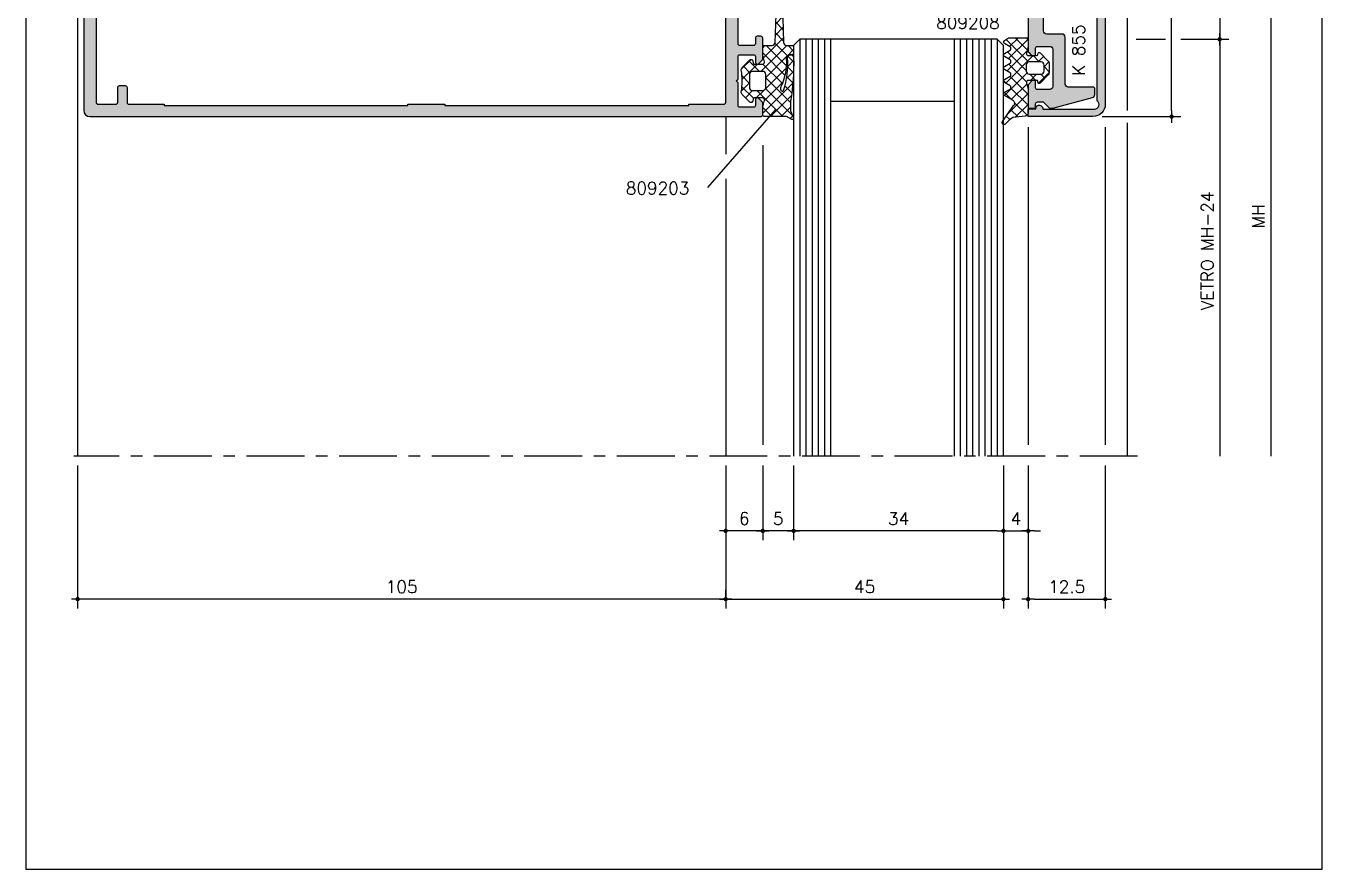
# Model space of a CAD drawing. Extents: x 0 to 4131, y -1600 to 527.
# Drawn here: x 230 to 440, y 0 to 136.5 of the extents above; entities that cross this region are included whole.
import ezdxf

# ---------------------------------------------------------------- set-up
doc = ezdxf.new("R2010")
doc.units = 0
doc.header["$LTSCALE"] = 7.5
doc.header["$MEASUREMENT"] = 0
doc.linetypes.add('CENTER', pattern=[2, 1.25, -0.25, 0.25, -0.25])
doc.layers.get('0').update_dxf_attribs({"linetype": 'CONTINUOUS'})
doc.layers.get('DEFPOINTS').update_dxf_attribs({"linetype": 'CONTINUOUS'})
for name, color, linetype in [('ASSI', 1, 'CENTER'), ('FILL', 8, 'CONTINUOUS'), ('FINE', 7, 'CONTINUOUS'), ('GOMMA', 3, 'CONTINUOUS'), ('GROSSA', 4, 'CONTINUOUS'), ('MARCHIO', 7, 'CONTINUOUS'), ('QUOTE', 254, 'CONTINUOUS'), ('TRATTEGGI', 140, 'CONTINUOUS'), ('VETRO', 6, 'CONTINUOUS')]:
    doc.layers.add(name, color=color, linetype=linetype)
doc.styles.get("Standard").update_dxf_attribs({"font": 'romans.shx'})
doc.dimstyles.new('FRECCIA_1-1', dxfattribs={"dimtxt": 2, "dimasz": 2.5, "dimexe": 1.5, "dimexo": 1.5, "dimgap": 1, "dimtad": 3, "dimdsep": 46, "dimtxsty": 'Standard', "dimcen": 0, "dimclrt": 2, "dimaunit": 1, "dimadec": 0, "dimazin": 0, "dimtfac": 0.7, "dimtmove": 0, "dimatfit": 3, "dimfxl": 1, "dimtolj": 2, "dimarcsym": 0})
doc.dimstyles.new('SCALA_1-1$0', dxfattribs={"dimtxt": 2, "dimasz": 1, "dimexe": 1.5, "dimexo": 1.5, "dimgap": 1, "dimtad": 3, "dimdsep": 46, "dimtxsty": 'Standard', "dimblk1": 'PUNTO', "dimblk2": 'PUNTO', "dimsah": 1, "dimcen": 0.09, "dimclrt": 2, "dimadec": 0, "dimazin": 0, "dimtfac": 0.7, "dimtmove": 0, "dimatfit": 3, "dimldrblk": 'PUNTO', "dimfxl": 1, "dimtolj": 2, "dimarcsym": 0})

# ---------------------------------------------------------------- blocks, each defined once
blk = doc.blocks.new('PUNTO')
blk.add_line((-1, 0), (1, 0))
at = {"const_width": 0.35}
blk.add_lwpolyline([(-0.1750000000000114, 0, 1), (0.1750000000000114, 0, 1)], format="xyb", close=True, dxfattribs=at)
blk = doc.blocks.new('*D30')
at = {"layer": 'DEFPOINTS', "color": 0, "transparency": 16777216}
for p in [(238.3806467994699, 66.86206130067245), (343.3806467994698, 66.86206130067245), (238.3806467994699, 43.70973560485743)]:
    blk.add_point(p, dxfattribs=at)
at = {"layer": 'QUOTE', "color": 0, "lineweight": -2, "transparency": 16777216}
for p, q in [((238.3806467994699, 65.36206130067245), (238.3806467994699, 42.20973560485743)), ((343.3806467994698, 65.36206130067245), (343.3806467994698, 42.20973560485743)), ((342.3806467994698, 43.70973560485743), (239.3806467994699, 43.70973560485743))]:
    blk.add_line(p, q, dxfattribs=at)
at = {"layer": 'QUOTE', "color": 0, "lineweight": -2, "transparency": 16777216, "rotation": 180}
blk.add_blockref('PUNTO', (238.3806467994699, 43.70973560485743), dxfattribs=at)
at = {"layer": 'QUOTE', "color": 0, "lineweight": -2, "transparency": 16777216}
blk.add_blockref('PUNTO', (343.3806467994698, 43.70973560485743), dxfattribs=at)
at = {"layer": 'QUOTE', "color": 2, "transparency": 16777216, "insert": (290.8806467994699, 45.70973560485743), "char_height": 2, "attachment_point": 5}
blk.add_mtext('\\A2;105', dxfattribs=at)
blk = doc.blocks.new('*D31')
at = {"layer": 'DEFPOINTS', "color": 0, "transparency": 16777216}
for p in [(388.3827711579639, 66.86258585636975), (392.3805502006132, 66.86206130067245), (392.3805502006132, 54.76223762047846)]:
    blk.add_point(p, dxfattribs=at)
at = {"layer": 'QUOTE', "color": 0, "lineweight": -2, "transparency": 16777216}
for p, q in [((388.3827711579639, 65.36258585636975), (388.3827711579639, 53.26223762047846)), ((392.3805502006132, 65.36206130067245), (392.3805502006132, 53.26223762047846)), ((387.3827711579639, 54.76223762047846), (386.3827711579639, 54.76223762047846)), ((388.3827711579639, 54.76223762047846), (392.3805502006132, 54.76223762047846)), ((393.3805502006132, 54.76223762047846), (394.3805502006132, 54.76223762047846))]:
    blk.add_line(p, q, dxfattribs=at)
blk.add_blockref('PUNTO', (388.3827711579639, 54.76223762047846), dxfattribs=at)
at = {"layer": 'QUOTE', "color": 0, "lineweight": -2, "transparency": 16777216, "rotation": 180}
blk.add_blockref('PUNTO', (392.3805502006132, 54.76223762047846), dxfattribs=at)
at = {"layer": 'QUOTE', "color": 2, "transparency": 16777216, "insert": (390.3816606792885, 56.76223762047846), "char_height": 2, "attachment_point": 5}
blk.add_mtext('\\A2;4', dxfattribs=at)
blk = doc.blocks.new('*D32')
at = {"layer": 'DEFPOINTS', "color": 0, "transparency": 16777216}
for p in [(392.3805580856958, 66.86206130067245), (404.8776571970586, 66.86206130067245), (404.8776571970586, 43.70973560485743)]:
    blk.add_point(p, dxfattribs=at)
at = {"layer": 'QUOTE', "color": 0, "lineweight": -2, "transparency": 16777216}
for p, q in [((392.3805580856958, 65.36206130067245), (392.3805580856958, 42.20973560485743)), ((404.8776571970586, 65.36206130067245), (404.8776571970586, 42.20973560485743)), ((393.3805580856958, 43.70973560485743), (403.8776571970586, 43.70973560485743))]:
    blk.add_line(p, q, dxfattribs=at)
at = {"layer": 'QUOTE', "color": 0, "lineweight": -2, "transparency": 16777216, "rotation": 180}
blk.add_blockref('PUNTO', (392.3805580856958, 43.70973560485743), dxfattribs=at)
at = {"layer": 'QUOTE', "color": 0, "lineweight": -2, "transparency": 16777216}
blk.add_blockref('PUNTO', (404.8776571970586, 43.70973560485743), dxfattribs=at)
at = {"layer": 'QUOTE', "color": 2, "transparency": 16777216, "insert": (398.6291076413772, 45.70973560485743), "char_height": 2, "attachment_point": 5}
blk.add_mtext('\\A2;12.5', dxfattribs=at)
blk = doc.blocks.new('*D33')
at = {"layer": 'DEFPOINTS', "color": 0, "transparency": 16777216}
for p in [(354.3827711579639, 66.86258585636975), (388.3827711579639, 66.86258585636975), (354.3827711579639, 54.76223762047846)]:
    blk.add_point(p, dxfattribs=at)
at = {"layer": 'QUOTE', "color": 0, "lineweight": -2, "transparency": 16777216}
for p, q in [((354.3827711579639, 65.36258585636975), (354.3827711579639, 53.26223762047846)), ((388.3827711579639, 65.36258585636975), (388.3827711579639, 53.26223762047846)), ((387.3827711579639, 54.76223762047846), (355.3827711579639, 54.76223762047846))]:
    blk.add_line(p, q, dxfattribs=at)
at = {"layer": 'QUOTE', "color": 0, "lineweight": -2, "transparency": 16777216, "rotation": 180}
blk.add_blockref('PUNTO', (354.3827711579639, 54.76223762047846), dxfattribs=at)
at = {"layer": 'QUOTE', "color": 0, "lineweight": -2, "transparency": 16777216}
blk.add_blockref('PUNTO', (388.3827711579639, 54.76223762047846), dxfattribs=at)
at = {"layer": 'QUOTE', "color": 2, "transparency": 16777216, "insert": (371.3827711579639, 56.76223762047846), "char_height": 2, "attachment_point": 5}
blk.add_mtext('\\A2;34', dxfattribs=at)
blk = doc.blocks.new('*D34')
at = {"layer": 'DEFPOINTS', "color": 0, "transparency": 16777216}
for p in [(349.3827711579635, 66.86206130067245), (354.3827711579639, 66.86258585636975), (349.3827711579635, 54.76223762047846)]:
    blk.add_point(p, dxfattribs=at)
at = {"layer": 'QUOTE', "color": 0, "lineweight": -2, "transparency": 16777216}
for p, q in [((349.3827711579635, 65.36206130067245), (349.3827711579635, 53.26223762047846)), ((354.3827711579639, 65.36258585636975), (354.3827711579639, 53.26223762047846)), ((353.3827711579639, 54.76223762047846), (350.3827711579635, 54.76223762047846))]:
    blk.add_line(p, q, dxfattribs=at)
at = {"layer": 'QUOTE', "color": 0, "lineweight": -2, "transparency": 16777216, "rotation": 180}
blk.add_blockref('PUNTO', (349.3827711579635, 54.76223762047846), dxfattribs=at)
at = {"layer": 'QUOTE', "color": 0, "lineweight": -2, "transparency": 16777216}
blk.add_blockref('PUNTO', (354.3827711579639, 54.76223762047846), dxfattribs=at)
at = {"layer": 'QUOTE', "color": 2, "transparency": 16777216, "insert": (351.8827711579637, 56.76223762047846), "char_height": 2, "attachment_point": 5}
blk.add_mtext('\\A2;5', dxfattribs=at)
blk = doc.blocks.new('*D35')
at = {"layer": 'DEFPOINTS', "color": 0, "transparency": 16777216}
for p in [(343.3806467994698, 66.86206130067245), (349.3827711579637, 66.86206130067245), (343.3806467994698, 54.76223762047846)]:
    blk.add_point(p, dxfattribs=at)
at = {"layer": 'QUOTE', "color": 0, "lineweight": -2, "transparency": 16777216}
for p, q in [((343.3806467994698, 65.36206130067245), (343.3806467994698, 53.26223762047846)), ((349.3827711579637, 65.36206130067245), (349.3827711579637, 53.26223762047846)), ((348.3827711579637, 54.76223762047846), (344.3806467994698, 54.76223762047846))]:
    blk.add_line(p, q, dxfattribs=at)
at = {"layer": 'QUOTE', "color": 0, "lineweight": -2, "transparency": 16777216, "rotation": 180}
blk.add_blockref('PUNTO', (343.3806467994698, 54.76223762047846), dxfattribs=at)
at = {"layer": 'QUOTE', "color": 0, "lineweight": -2, "transparency": 16777216}
blk.add_blockref('PUNTO', (349.3827711579637, 54.76223762047846), dxfattribs=at)
at = {"layer": 'QUOTE', "color": 2, "transparency": 16777216, "insert": (346.3817089787168, 56.76223762047846), "char_height": 2, "attachment_point": 5}
blk.add_mtext('\\A2;6', dxfattribs=at)
blk = doc.blocks.new('*D37')
at = {"layer": 'DEFPOINTS', "color": 0, "transparency": 16777216}
for p in [(423.4092949890431, 147.0586271690303), (408.4025826478207, 66.86206130067248), (431.6866051907537, 66.8620613006725)]:
    blk.add_point(p, dxfattribs=at)
at = {"layer": 'QUOTE', "color": 0, "lineweight": -2, "transparency": 16777216}
for p, q in [((424.9092949890431, 147.0586271690303), (433.1866051907536, 147.0586271690303)), ((431.6866051907536, 144.5586271690303), (431.6866051907537, 66.8620613006725))]:
    blk.add_line(p, q, dxfattribs=at)
at = {"layer": 'QUOTE', "color": 0, "transparency": 16777216}
blk.add_solid([(431.2699385240869, 144.5586271690303), (432.1032718574203, 144.5586271690303), (431.6866051907536, 147.0586271690303)], dxfattribs=at)
at = {"layer": 'QUOTE', "color": 2, "transparency": 16777216, "insert": (429.6866051907535, 105.7103442348512), "char_height": 2, "attachment_point": 5, "rotation": 90}
blk.add_mtext('\\A2;MH', dxfattribs=at)
blk = doc.blocks.new('_None')
blk = doc.blocks.new('*D38')
at = {"layer": 'DEFPOINTS', "color": 0, "transparency": 16777216}
for p in [(402.8771954920604, 171.8709128565852), (415.6155978758355, 171.8709128565852), (402.8786759137892, 121.8542590623085)]:
    blk.add_point(p, dxfattribs=at)
at = {"layer": 'QUOTE', "color": 0, "lineweight": -2, "transparency": 16777216}
for p, q in [((404.3771954920604, 171.8709128565852), (417.1155978758355, 171.8709128565852)), ((415.6155978758356, 122.8542590623085), (415.6155978758355, 170.8709128565852)), ((404.3786759137892, 121.8542590623085), (417.1155978758356, 121.8542590623085))]:
    blk.add_line(p, q, dxfattribs=at)
for p, rotation in [((415.6155978758355, 171.8709128565852), 90), ((415.6155978758356, 121.8542590623085), 270)]:
    blk.add_blockref('PUNTO', p, dxfattribs=dict(at, rotation=rotation))
at = {"layer": 'QUOTE', "color": 2, "transparency": 16777216, "insert": (413.6155978758355, 146.8625859594467), "char_height": 2, "attachment_point": 5, "rotation": 90}
blk.add_mtext('\\A2;50', dxfattribs=at)
blk = doc.blocks.new('*D40')
at = {"layer": 'DEFPOINTS', "color": 0, "transparency": 16777216}
for p in [(417.1155978758355, 134.3625858563696), (410.1197168537052, 66.86206130067248), (423.4092949890432, 66.8620613006725)]:
    blk.add_point(p, dxfattribs=at)
at = {"layer": 'QUOTE', "color": 0, "lineweight": -2, "transparency": 16777216}
for p, q in [((418.6155978758355, 134.3625858563696), (424.9092949890432, 134.3625858563696)), ((423.4092949890432, 133.3625858563696), (423.4092949890432, 66.8620613006725))]:
    blk.add_line(p, q, dxfattribs=at)
at = {"layer": 'QUOTE', "color": 0, "lineweight": -2, "transparency": 16777216, "rotation": 90}
blk.add_blockref('PUNTO', (423.4092949890432, 134.3625858563696), dxfattribs=at)
at = {"layer": 'QUOTE', "color": 2, "transparency": 16777216, "insert": (421.4092949890431, 100.1123235785209), "char_height": 2, "attachment_point": 5, "rotation": 90}
blk.add_mtext('\\A2;VETRO MH-24', dxfattribs=at)
blk = doc.blocks.new('*D41')
at = {"layer": 'DEFPOINTS', "color": 0, "transparency": 16777216}
for p in [(388.3827711579639, 66.86206130067245), (343.3806467994698, 42.20973560485743), (388.3827711579639, 43.70973560485743)]:
    blk.add_point(p, dxfattribs=at)
at = {"layer": 'QUOTE', "color": 0, "lineweight": -2, "transparency": 16777216}
for p, q in [((388.3827711579639, 65.36206130067245), (388.3827711579639, 42.20973560485743)), ((343.3806467994698, 43.70973560485743), (343.3806467994698, 45.20973560485743)), ((344.3806467994698, 43.70973560485743), (387.3827711579639, 43.70973560485743))]:
    blk.add_line(p, q, dxfattribs=at)
at = {"layer": 'QUOTE', "color": 0, "lineweight": -2, "transparency": 16777216, "rotation": 180}
blk.add_blockref('PUNTO', (343.3806467994698, 43.70973560485743), dxfattribs=at)
at = {"layer": 'QUOTE', "color": 0, "lineweight": -2, "transparency": 16777216}
blk.add_blockref('PUNTO', (388.3827711579639, 43.70973560485743), dxfattribs=at)
at = {"layer": 'QUOTE', "color": 2, "transparency": 16777216, "insert": (365.8817089787169, 45.70973560485743), "char_height": 2, "attachment_point": 5}
blk.add_mtext('\\A2;45', dxfattribs=at)
blk = doc.blocks.new('*D42')
at = {"layer": 'DEFPOINTS', "color": 0, "transparency": 16777216}
for p in [(424.9092949890431, 158.3625858563697), (415.6155978758355, 134.3625858563696), (423.4092949890432, 134.3625858563696)]:
    blk.add_point(p, dxfattribs=at)
at = {"layer": 'QUOTE', "color": 0, "lineweight": -2, "transparency": 16777216}
for p, q in [((423.4092949890431, 158.3625858563697), (421.9092949890432, 158.3625858563697)), ((423.4092949890432, 157.3625858563697), (423.4092949890432, 135.3625858563696)), ((417.1155978758355, 134.3625858563696), (424.9092949890432, 134.3625858563696))]:
    blk.add_line(p, q, dxfattribs=at)
for p, rotation in [((423.4092949890432, 158.3625858563697), 90), ((423.4092949890432, 134.3625858563696), 270)]:
    blk.add_blockref('PUNTO', p, dxfattribs=dict(at, rotation=rotation))
at = {"layer": 'QUOTE', "color": 2, "transparency": 16777216, "insert": (421.4092949890432, 146.3625858563695), "char_height": 2, "attachment_point": 5, "rotation": 90}
blk.add_mtext('\\A2;24', dxfattribs=at)

msp = doc.modelspace()

# ---------------------------------------------------------------- hatches: boundary and pattern name
at = {"layer": 'FILL'}
h = msp.add_hatch(color=253, dxfattribs=at)
h.paths.add_polyline_path([(345.6827711579639, 170.3625858563698), (347.882771157964, 170.3625858563698, -0.4142135623730952), (348.1827711579639, 170.0625858563699), (348.1827711579639, 169.1625858563698, 0.4517883523668842), (348.520639123608, 168.8649854242834, 0.2320247787636968), (348.770639123608, 168.9504538220139), (349.2949031923199, 169.4747178907259, 0.1989123673797145), (349.3827711579639, 169.6868499250818), (349.3827711579639, 171.5625858563699, 0.4142135623730812), (349.082771157964, 171.8625858563698), (240.3827711579639, 171.8625858563699, 0.4142135623730951), (239.3827711579639, 170.8625858563699), (239.3827711579638, 122.8625858563699, 0.4142135623730951), (240.3827711579638, 121.8625858563699), (349.0827711579639, 121.8625858563698, 0.4142135623731505), (349.3827711579639, 122.1625858563698), (349.3827711579639, 124.0383217876578, 0.1989123673797021), (349.2949031923198, 124.250453822014), (348.7706391236081, 124.7747178907257, 0.2320247787637147), (348.520639123608, 124.8601862884562, 0.4517883523669615), (348.1827711579639, 124.5625858563698), (348.1827711579639, 123.6625858563698, -0.4142135623731229), (347.882771157964, 123.3625858563698), (345.6827711579639, 123.3625858563698, -0.4142135623731782), (345.3827711579639, 123.6625858563698), (345.3827711579639, 127.3141602501316), (345.0827711579639, 127.6125858563698), (345.3827711579639, 127.9110114626082), (345.3827711579639, 131.5625858563699, -0.4142135623731364), (345.6827711579639, 131.8625858563699), (347.882771157964, 131.8625858563698, -0.4142135623731784), (348.1827711579641, 131.5625858563697), (348.182771157964, 130.6625858563698, 0.4517883523667062), (348.5206391236079, 130.3649854242834, 0.2320247787637037), (348.7706391236079, 130.4504538220139), (349.2949031923199, 130.9747178907257, 0.198912367379619), (349.3827711579639, 131.1868499250817), (349.3827711579639, 134.5625858563699, 0.41421356237322), (349.0827711579638, 134.8625858563699), (348.4827711579641, 134.8625858563698, 0.4142135623730949), (348.1827711579641, 134.5625858563698), (348.1827711579641, 133.6625858563699, -0.4142135623730812), (347.882771157964, 133.3625858563698), (345.6827711579639, 133.3625858563698, -0.4142135623731505), (345.3827711579639, 133.6625858563698), (345.3827711579638, 141.0625858563701, -0.4142135623730419), (345.6827711579638, 141.36258585637), (347.882771157964, 141.36258585637, 0.4142135623730673), (348.1827711579641, 141.66258585637, -0.4142135623730951), (348.482771157964, 141.9625858563699), (351.2793954849899, 141.9625858563699, -0.4142135623730951), (351.57939548499, 141.66258585637, 0.4142135623731367), (351.87939548499, 141.3625858563699), (354.67939548499, 141.3625858563699, 0.4142135623731227), (354.97939548499, 141.66258585637, -0.4142135623730951), (355.2793954849899, 141.9625858563699), (358.0793954849899, 141.9625858563699, -0.4142135623730951), (358.37939548499, 141.66258585637, 0.4142135623730949), (358.6793954849899, 141.36258585637), (363.0827711579639, 141.3625858563698, 0.414213562372984), (363.3827711579639, 141.6625858563698), (363.3827711579639, 142.838321787658, 0.1989123673795689), (363.2949031923199, 143.0504538220138), (362.770639123608, 143.5747178907259, 0.2320247787636095), (362.5206391236081, 143.6601862884561, 0.4517883523670538), (362.1827711579639, 143.3625858563698), (362.1827711579639, 142.8625858563698, -0.4142135623730119), (361.8827711579639, 142.5625858563699), (360.883881857857, 142.5625858563699, -0.2679491924310441), (360.6240742367218, 142.7125858563699), (359.4693736983424, 144.7125858563699, 0.2679491924309973), (359.2095660772072, 144.8625858563698), (347.382771157964, 144.8625858563698, -1), (347.382771157964, 148.8625858563698), (359.2095660772071, 148.8625858563698, 0.2679491924310169), (359.4693736983423, 149.0125858563698), (360.6240742367218, 151.0125858563699, -0.2679491924309973), (360.883881857857, 151.1625858563698), (361.8827711579639, 151.1625858563698, -0.4142135623731506), (362.1827711579639, 150.8625858563698), (362.1827711579639, 150.3625858563698, 0.4517883523669043), (362.520639123608, 150.0649854242835, 0.2320247787638649), (362.7706391236081, 150.1504538220139), (363.2949031923199, 150.6747178907258, 0.1989123673796784), (363.3827711579639, 150.8868499250816), (363.382771157964, 152.0625858563699, 0.4142135623730258), (363.082771157964, 152.3625858563697), (358.6793954849899, 152.3625858563696, 0.4142135623731227), (358.37939548499, 152.0625858563696, -0.4142135623730256), (358.07939548499, 151.7625858563697), (355.2793954849899, 151.7625858563697, -0.4142135623730951), (354.97939548499, 152.0625858563696, 0.4142135623731781), (354.67939548499, 152.3625858563697), (351.87939548499, 152.3625858563696, 0.4142135623730951), (351.5793954849899, 152.0625858563696, -0.4142135623730812), (351.2793954849899, 151.7625858563697), (348.482771157964, 151.7625858563697, -0.4142135623730947), (348.1827711579641, 152.0625858563696, 0.4142135623730533), (347.8827711579641, 152.3625858563696), (345.6827711579639, 152.3625858563698, -0.414213562373164), (345.3827711579639, 152.6625858563698), (345.3827711579639, 160.0625858563701, -0.4142135623731505), (345.6827711579639, 160.3625858563701), (347.8827711579639, 160.36258585637, -0.4142135623730673), (348.1827711579638, 160.0625858563701), (348.1827711579639, 159.1625858563699, 0.4142135623730397), (348.4827711579638, 158.8625858563699), (349.0827711579639, 158.8625858563698, 0.4142135623730951), (349.3827711579639, 159.1625858563698), (349.3827711579639, 162.5383217876581, 0.198912367379655), (349.2949031923199, 162.7504538220141), (348.7706391236081, 163.2747178907259, 0.2320247787636621), (348.5206391236081, 163.3601862884561, 0.4517883523669932), (348.1827711579641, 163.0625858563699), (348.182771157964, 162.16258585637, -0.414213562373095), (347.8827711579639, 161.8625858563699), (345.6827711579639, 161.8625858563698, -0.4142135623731226), (345.3827711579639, 162.1625858563698), (345.3827711579639, 165.8141602501314), (345.0827711579639, 166.1125858563698), (345.3827711579639, 166.4110114626083), (345.3827711579639, 170.0625858563699, -0.4142135623730673)])
h.paths.add_polyline_path([(343.3827711579639, 169.5625858563699), (343.3827711579638, 124.1625858563698, -0.414213562373095), (343.0827711579638, 123.8625858563699), (337.3827711579639, 123.8625858563699), (337.3827711579638, 123.6625858563698), (297.8827711579637, 123.6625858563699), (297.8827711579638, 123.8625858563697), (291.8827711579638, 123.8625858563699), (291.8827711579639, 123.6625858563699), (252.3827711579638, 123.6625858563699), (252.3827711579638, 123.86258585637), (246.6827711579638, 123.8625858563699, -0.4142135623730951), (246.3827711579638, 124.1625858563699), (246.3827711579638, 126.5625858563699, 0.4142135623731504), (246.0827711579637, 126.86258585637), (245.1827711579637, 126.86258585637, 0.4142135623731504), (244.8827711579636, 126.5625858563699), (244.8827711579636, 124.1625858563699, -0.4142135623730396), (244.5827711579637, 123.86258585637), (241.6827711579637, 123.8625858563699, -0.4142135623730813), (241.3827711579638, 124.1625858563699), (241.3827711579639, 169.5625858563698, -0.4142135623731364), (241.6827711579638, 169.8625858563698), (244.5827711579638, 169.8625858563697, -0.414213562373081), (244.8827711579638, 169.5625858563697), (244.8827711579639, 167.1625858563698, 0.4142135623731505), (245.1827711579638, 166.8625858563698), (246.0827711579638, 166.8625858563697, 0.4142135623731505), (246.3827711579638, 167.1625858563698), (246.3827711579638, 169.5625858563699, -0.4142135623730951), (246.6827711579638, 169.8625858563699), (252.3827711579638, 169.8625858563698), (252.3827711579638, 170.0625858563699), (291.8827711579639, 170.0625858563698), (291.8827711579637, 169.8625858563699), (297.8827711579638, 169.8625858563699), (297.8827711579638, 170.0625858563699), (337.3827711579638, 170.0625858563699), (337.3827711579639, 169.8625858563699), (343.0827711579638, 169.8625858563699, -0.4142135623730951)], flags=16)
h = msp.add_hatch(color=253, dxfattribs=at)
edge = h.paths.add_edge_path()
edge.add_arc((395.380550200613, 135.7125858563704), 0.5000000000000284, 180.0000000000032, 270, ccw=False)
edge.add_line((394.880550200613, 135.7125858563704), (394.8805502006127, 146.5625858563705))
edge.add_line((394.8805502006127, 146.5625858563705), (394.5805502006126, 146.8625858563703))
edge.add_line((394.5805502006126, 146.8625858563703), (394.8805502006127, 147.1625858563704))
edge.add_line((394.8805502006127, 147.1625858563704), (394.8805502006123, 158.0125858563704))
edge.add_arc((395.3805502006123, 158.0125858563704), 0.5, 90, 180.0000000000032, ccw=False)
edge.add_line((395.3805502006123, 158.5125858563704), (397.8805502006132, 158.5125858563704))
edge.add_arc((397.8805502006132, 159.0125858563704), 0.5, 270, 360)
edge.add_line((398.3805502006132, 159.0125858563704), (398.3805502006131, 166.6125858563703))
edge.add_arc((398.8805502006131, 166.6125858563703), 0.5, 90, 180, ccw=False)
edge.add_line((398.8805502006131, 167.1125858563703), (402.8805502006131, 167.1125858563703))
edge.add_arc((402.880550200613, 167.4125858563704), 0.3000000000000966, 270.0000000000217, 360.0000000000163)
edge.add_line((403.1805502006131, 167.4125858563704), (403.1805502006131, 168.460333251445))
edge.add_arc((402.8805502006131, 168.460333251445), 0.3000000000000114, 359.9999999999946, 434.9999999999959)
edge.add_line((402.9581959141439, 168.7501109993318), (396.3805502006131, 170.5125858563704))
edge.add_line((396.3805502006131, 170.5125858563704), (395.8254229345446, 170.5125858563704))
edge.add_line((395.8254229345446, 170.5125858563704), (394.8254229345446, 169.5125858563704))
edge.add_line((394.8254229345446, 169.5125858563704), (393.880550200613, 169.5125858563704))
edge.add_arc((393.8805502006131, 169.8125858563704), 0.3000000000000398, 179.9999999999729, 269.9999999999783, ccw=False)
edge.add_line((393.5805502006131, 169.8125858563705), (393.5805502006131, 170.3625858563703))
edge.add_arc((393.430550200613, 170.3625858563703), 0.1500000000000341, 359.9999999999783, 449.9999999999783)
edge.add_line((393.4305502006131, 170.5125858563704), (392.5305502006133, 170.5125858563704))
edge.add_arc((392.5305502006134, 170.3625858563703), 0.1500000000000625, 90.0000000000217, 180.0000000000109)
edge.add_line((392.3805502006134, 170.3625858563703), (392.3805502006132, 166.8368499250821))
edge.add_arc((392.6805502006133, 166.836849925082), 0.3000000000000682, 179.9999999999837, 224.9999999999885)
edge.add_line((392.4684181662573, 166.624717890726), (392.9926822349689, 166.1004538220143))
edge.add_arc((393.2048142693247, 166.3125858563703), 0.2999999999999341, 225.0000000000269, 270.0000000000217)
edge.add_line((393.2048142693249, 166.0125858563704), (393.280550200613, 166.0125858563704))
edge.add_arc((393.280550200613, 166.3125858563704), 0.3000000000000966, 270.0000000000054, 360.0000000000163)
edge.add_line((393.5805502006131, 166.3125858563705), (393.5805502006131, 167.2125858563704))
edge.add_arc((393.8805502006131, 167.2125858563703), 0.3000000000000114, 89.99999999998909, 179.9999999999891, ccw=False)
edge.add_line((393.8805502006131, 167.5125858563704), (395.8805502006132, 167.5125858563704))
edge.add_arc((395.8805502006132, 167.0125858563704), 0.5, 0, 90, ccw=False)
edge.add_line((396.3805502006132, 167.0125858563704), (396.3805502006132, 161.0125858563704))
edge.add_arc((395.8805502006132, 161.0125858563704), 0.5, -90, 0, ccw=False)
edge.add_line((395.8805502006132, 160.5125858563704), (393.8805502006131, 160.5125858563704))
edge.add_arc((393.8805502006131, 160.8125858563704), 0.3000000000000114, 180.0000000000109, 270.00000000001086, ccw=False)
edge.add_line((393.5805502006131, 160.8125858563703), (393.5805502006131, 161.7125858563704))
edge.add_arc((393.2805502006131, 161.7125858563704), 0.2999999999999545, 0, 90)
edge.add_line((393.2805502006131, 162.0125858563704), (393.1048142693252, 162.0125858563704))
edge.add_arc((393.1048142693249, 161.7125858563703), 0.3000000000000114, 89.999999999962, 134.9999999999654)
edge.add_line((392.8926822349691, 161.9247178907264), (392.4684181662561, 161.5004538220134))
edge.add_arc((392.6805502006125, 161.2883217876575), 0.300000000000316, 135.0000000000614, 180.0000000000597)
edge.add_line((392.3805502006122, 161.2883217876572), (392.3805502006132, 132.4368499250824))
edge.add_arc((392.6805502006134, 132.4368499250824), 0.3000000000001251, 179.9999999999946, 224.9999999999885)
edge.add_line((392.4684181662573, 132.2247178907264), (392.8926822349691, 131.8004538220145))
edge.add_arc((393.1048142693249, 132.0125858563707), 0.3000000000000346, 225.0000000000384, 270.000000000038)
edge.add_line((393.1048142693252, 131.7125858563706), (393.2805502006131, 131.7125858563706))
edge.add_arc((393.2805502006132, 132.0125858563705), 0.2999999999998408, 269.9999999999783, 359.9999999999783)
edge.add_line((393.5805502006131, 132.0125858563704), (393.5805502006131, 132.9125858563704))
edge.add_arc((393.8805502006131, 132.9125858563704), 0.3000000000000114, 89.99999999998909, 179.9999999999891, ccw=False)
edge.add_line((393.8805502006131, 133.2125858563704), (395.8805502006132, 133.2125858563704))
edge.add_arc((395.8805502006132, 132.7125858563704), 0.5, 0, 90, ccw=False)
edge.add_line((396.3805502006132, 132.7125858563704), (396.3805502006132, 126.724950918548))
edge.add_arc((395.8805502006132, 126.724950918548), 0.5, -90, 0, ccw=False)
edge.add_line((395.8805502006132, 126.224950918548), (393.8805502006131, 126.224950918548))
edge.add_arc((393.8805502006131, 126.5249509185481), 0.3000000000000114, 180.0000000000109, 270.00000000001086, ccw=False)
edge.add_line((393.5805502006131, 126.524950918548), (393.5805502006131, 127.4249509185481))
edge.add_arc((393.2805502006131, 127.424950918548), 0.2999999999999829, 8.142219984547067e-12, 90.00000000001629)
edge.add_line((393.280550200613, 127.724950918548), (393.2048142693249, 127.724950918548))
edge.add_arc((393.204814269325, 127.424950918548), 0.3000000000000682, 90.00000000003257, 135.000000000023)
edge.add_line((392.9926822349689, 127.6370829529039), (392.4684181662573, 127.1128188841924))
edge.add_arc((392.6805502006133, 126.9006868498364), 0.3000000000000647, 135.0000000000096, 180.0000000000136)
edge.add_line((392.3805502006132, 126.9006868498363), (392.3805502006134, 123.3749509185481))
edge.add_arc((392.5305502006134, 123.3749509185481), 0.1500000000000341, 179.9999999999783, 269.9999999999783)
edge.add_line((392.5305502006133, 123.224950918548), (393.4305502006131, 123.224950918548))
edge.add_arc((393.4305502006132, 123.374950918548), 0.1499999999999062, 269.9999999999674, 359.9999999999837)
edge.add_line((393.5805502006131, 123.3749509185479), (393.5805502006131, 123.9249509185481))
edge.add_arc((393.880550200613, 123.9249509185481), 0.2999999999999545, 90, 180, ccw=False)
edge.add_line((393.880550200613, 124.224950918548), (394.8254229345446, 124.224950918548))
edge.add_line((394.8254229345446, 124.224950918548), (395.8254229345446, 123.224950918548))
edge.add_line((395.8254229345446, 123.224950918548), (396.3805502006131, 123.224950918548))
edge.add_line((396.3805502006131, 123.224950918548), (402.8099597231644, 124.9477060079246))
edge.add_arc((402.6805502006131, 125.430668921069), 0.4999999999999677, 285.0000000000056, 360.0000000000065)
edge.add_line((403.1805502006131, 125.4306689210691), (403.1805502006131, 126.3249509185482))
edge.add_arc((402.8805502006132, 126.3249509185481), 0.2999999999998408, 2.171258662546913e-11, 90.0000000000217)
edge.add_line((402.8805502006131, 126.6249509185479), (398.8805502006131, 126.6249509185481))
edge.add_arc((398.8805502006131, 127.1249509185481), 0.5, 180, 270, ccw=False)
edge.add_line((398.3805502006131, 127.1249509185481), (398.3805502006132, 134.7125858563704))
edge.add_arc((397.8805502006132, 134.7125858563704), 0.5, 0, 90)
edge.add_line((397.8805502006132, 135.2125858563704), (395.380550200613, 135.2125858563704))
h = msp.add_hatch(color=253, dxfattribs=at)
edge = h.paths.add_edge_path()
edge.add_line((394.7589753767376, 123.0509904775938), (403.1276571970586, 123.0626783418301))
edge.add_arc((403.1276571970558, 123.8126783418284), 0.74999999999838, 270.0000000002171, 413.1301023539071)
edge.add_line((403.5776571970574, 124.4126783418252), (403.5776571970626, 169.3126783418309))
edge.add_arc((403.1276571970586, 169.9126783418275), 0.7499999999997272, 306.8698976462439, 450)
edge.add_line((403.1276571970586, 170.6626783418272), (394.758969157627, 170.6677941139856))
edge.add_arc((394.1793763492948, 170.6041684724009), 0.583074648512034, -182.06933845399635, 6.2646429030019135, ccw=False)
edge.add_line((393.5966819468632, 170.6252226670487), (392.3805502006128, 170.6691645247294))
edge.add_line((392.3805502006128, 170.6691645247294), (392.3805502006128, 171.8683719542195))
edge.add_line((392.3805502006128, 171.8683719542195), (402.8771954937457, 171.8709128565855))
edge.add_arc((402.8776571970587, 169.8709129098781), 1.999999999999935, -7.958078640513122e-13, 90.01322682572749, ccw=False)
edge.add_line((404.8776571970586, 169.870912909878), (404.8776571970586, 123.8542588028625))
edge.add_arc((402.8776571970586, 123.8542588028625), 2.000000000000057, -89.9708159141536, 1.1937117960769683e-12, ccw=False)
edge.add_line((402.8786759137889, 121.8542590623084), (392.3805580856958, 121.8486519846807))
edge.add_line((392.3805580856958, 121.8486519846807), (392.3805580856958, 123.0478595377812))
edge.add_line((392.3805580856958, 123.0478595377812), (393.5966569725789, 123.0927015762771))
edge.add_arc((394.1793356308532, 123.1141870813679), 0.583074648512006, -6.222231991426725, 182.1117493655718, ccw=False)
h = msp.add_hatch(dxfattribs=at)
h.set_pattern_fill('ANSI37', color=137, scale=10, angle=90, style=0)
h.set_pattern_definition([(135, (219.9116470140562, 0), (-0.8838834764831844, -0.8838834764831843), []), (225, (219.9116470140562, 0), (0.8838834764831843, -0.8838834764831844), [])])
h.paths.add_polyline_path([(349.3827711579637, 130.3625858563697), (348.0051833116697, 130.3625858563702, -0.3888787318528232), (347.8059443720514, 130.5451547078206), (347.7801578557928, 130.839895937362, 0.6370702608074055), (347.2691674120094, 131.0258812488935), (346.0386532257656, 129.7953670626497, 0.2448502030393981), (345.8998525469115, 129.3547075855951, -0.08777722502794177), (345.8998525469115, 125.8704641271439, 0.2448502030393868), (346.0386532257655, 125.4298046500896), (347.2691674120092, 124.1992904638458, 0.6370702608074225), (347.7801578557927, 124.3852757753774), (347.8059443720514, 124.6800170049193, -0.3888787318529661), (348.0051833116698, 124.8625858563697), (349.3827711579639, 124.8625858563695, -0.4931454260312712), (349.6725489058506, 124.4849401428388), (349.392993410077, 123.4416248290769, 0.06554346281525253), (349.3827711579637, 123.3639791155461), (349.3827711579637, 122.1625858563697, 0.4142135623730859), (349.6827711579637, 121.8625858563697), (353.2452335871754, 121.8625858563696), (354.0843874037601, 121.3884576366326, 0.7195149494985551), (354.3662171950264, 121.6422573787978), (353.8827711579636, 122.7554061793972), (353.8827711579638, 124.3701014971358, 0.03458326819185004), (354.3827711579639, 129.8587376659003), (354.3827711579639, 131.4191762221189, 0.923366137252042), (353.3880153561528, 131.3549037291426, -0.09780651076475916), (352.7394524924057, 126.0876423361231, -0.521594728560555), (352.4252823846513, 125.9932938019226, -0.3865361286483301), (352.3159384067968, 126.656927770203, 0.1286776343090394), (353.1827711579637, 131.2625858563696, -0.4142135623732106), (353.782771157964, 131.8625858563696), (354.0827711579636, 131.8625858563695, 0.4142135623731878), (354.3827711579638, 132.1625858563695), (354.3827711579638, 133.0625858563695, 0.4142135623731131), (354.0827711579638, 133.3625858563695), (353.2676407742216, 133.3625858563695, -0.4052432957209566), (352.7678767350533, 133.8472266521514), (352.5825351971321, 139.8779450605877, 0.9697392325154811), (351.5830071187955, 139.8779450605877), (351.3976655808743, 133.8472266521514, -0.4052432957210116), (350.8979015417059, 133.3625858563695), (349.6827711579639, 133.3625858563697, 0.4142135623731499), (349.3827711579638, 133.0625858563697), (349.3827711579638, 131.8216968479166), (349.6725489058505, 130.7402315699004, -0.4931454260313897)])
h.paths.add_polyline_path([(349.8827711579638, 128.6625858563697), (349.8827711579638, 126.56258585637, -0.4142135623730356), (349.3827711579639, 126.06258585637), (347.7051674461272, 126.0625858563697, -0.441009121832149), (347.2072186616317, 126.607829729098, 0.04533686841581565), (347.2072186616318, 128.6173419836412, -0.4410091218320158), (347.7051674461272, 129.1625858563695), (349.3827711579638, 129.1625858563697, -0.4142135623731346)], flags=16)
h = msp.add_hatch(dxfattribs=at)
h.set_pattern_fill('ANSI37', color=137, scale=10, angle=90, style=0)
h.set_pattern_definition([(135, (227.9116470140562, 0), (-0.8838834764831844, -0.8838834764831843), []), (225, (227.9116470140562, 0), (0.8838834764831843, -0.8838834764831844), [])])
edge = h.paths.add_edge_path()
edge.add_line((392.3805502006138, 134.3187683874587), (392.3805502006138, 133.2673751282821))
edge.add_arc((391.5806279013822, 133.2672031374165), 0.7999223177213856, -9.169612597017021, 0.012319134705705892, ccw=False)
edge.add_line((392.3703279485005, 133.1397294147515), (392.0907724527269, 132.0964141009894))
edge.add_arc((392.3805502006136, 132.0187683874587), 0.299999999999982, 165.0000000000103, 270)
edge.add_line((392.3805502006136, 131.7187683874588), (393.7581380469077, 131.7187683874594))
edge.add_arc((393.7581380469077, 131.9187683874595), 0.2000000000000455, 270.0000000000163, 354.9999999999884)
edge.add_line((393.9573769865261, 131.9013372389099), (393.9691759086593, 132.036199536009))
edge.add_arc((394.1684148482777, 132.0187683874594), 0.1999999999999971, 45.000000000005684, 174.9999999999789, ccw=False)
edge.add_line((394.309836204515, 132.1601897436967), (395.634103591207, 130.8359223570047))
edge.add_arc((395.2805502006138, 130.4823689664115), 0.4999999999999236, 3.183231456205249e-12, 45.000000000004604, ccw=False)
edge.add_line((395.7805502006137, 130.4823689664115), (395.7805502006136, 128.955167808506))
edge.add_arc((395.2805502006136, 128.955167808506), 0.5000000000000853, -44.999999999995396, 3.183231456205249e-12, ccw=False)
edge.add_line((395.6341035912069, 128.6016144179127), (394.309836204515, 127.2773470312208))
edge.add_arc((394.1684148482777, 127.4187683874581), 0.1999999999999795, 185.0000000000171, 314.9999999999971, ccw=False)
edge.add_line((393.9691759086593, 127.4013372389086), (393.9573769865261, 127.5361995360076))
edge.add_arc((393.7581380469077, 127.518768387458), 0.2000000000000513, 5.000000000011585, 89.99999999998371)
edge.add_line((393.7581380469077, 127.7187683874581), (392.3805502006137, 127.7187683874588))
edge.add_arc((392.3805502006138, 127.4187683874587), 0.3000000000000824, 90.00000000001086, 195.0000000000105)
edge.add_line((392.090772452727, 127.3411226739279), (392.3805502006137, 126.2596573959119))
edge.add_line((392.3805502006137, 126.2596573959119), (392.3805502006136, 122.4187683874587))
edge.add_arc((391.8805502006136, 122.4187683874587), 0.5, -90, 0, ccw=False)
edge.add_line((391.8805502006136, 121.9187683874587), (389.8999536397412, 121.6824665860766))
edge.add_arc((391.3423382630737, 118.89413362536), 3.139311087076979, 117.3522010218902, 134.6152534579442)
edge.add_line((389.1374663963392, 121.1288179772825), (388.5797122380367, 120.5933233534849))
edge.add_arc((388.4529267595145, 120.8652156895959), 0.3000000000000118, 129.9999999999959, 294.99999999999864, ccw=False)
edge.add_line((388.2600904766086, 121.0950290225316), (390.0195941377081, 123.6210712786603))
edge.add_arc((389.6999360991599, 124.0055433041596), 0.5000000000000204, 309.7408399769757, 420.0000001216918)
edge.add_line((389.9499360982402, 124.4385560065828), (388.5305501982549, 125.2580388340038))
edge.add_arc((388.6805501971793, 125.5178464557601), 0.2999999999999488, 120.00000012817239, 240.00000023720742, ccw=False)
edge.add_line((388.5305501965981, 125.7776540765599), (389.4496027600186, 126.3082693197077))
edge.add_arc((389.2996027595881, 126.5680769405945), 0.2999999999999985, 300.0000000949411, 420.0000002372068)
edge.add_line((389.4496027585125, 126.8278845623508), (388.5305501995141, 127.3584997957108))
edge.add_arc((388.6805501980698, 127.61830741768), 0.3000000000000272, 120.00000009493701, 240.0000003185168, ccw=False)
edge.add_line((388.5305501976393, 127.8781150385668), (389.449602759497, 128.4087302867501))
edge.add_arc((389.299602759497, 128.6685379078855), 0.3000000000000078, 300.0000000000003, 419.9999999999997)
edge.add_line((389.449602759497, 128.9283455290208), (388.530550199123, 129.4589607654708))
edge.add_arc((388.6805501980697, 129.7187683872143), 0.3000000000000176, 120.00000009493499, 240.0000002322885, ccw=False)
edge.add_line((388.5305501976392, 129.978576008101), (389.4496027594969, 130.5091912558329))
edge.add_arc((389.299602759497, 130.7689988769681), 0.2999999999999443, 300.0000000000011, 419.9999999999989)
edge.add_line((389.4496027594969, 131.0288064981034), (388.530550199123, 131.5594217345534))
edge.add_arc((388.6805501980696, 131.8192293562969), 0.3000000000000034, 120.00000009493971, 240.0000002322932, ccw=False)
edge.add_line((388.5305501976391, 132.0790369771837), (389.4496027594969, 132.6096522249155))
edge.add_arc((389.2996027594969, 132.8694598460508), 0.3000000000000078, 300.0000000000003, 419.9999999999997)
edge.add_line((389.4496027594969, 133.1292674671862), (388.5305501991229, 133.6598827081814))
edge.add_arc((388.6805501980696, 133.9196903299248), 0.2999999999999399, 120.00000009494039, 240.0000002322924, ccw=False)
edge.add_line((388.5305501976391, 134.1794979508115), (389.2217736717337, 134.5785760083456))
edge.add_arc((389.3717736721643, 134.3187683874588), 0.3000000000000146, 90.00000000001091, 120.00000009495179, ccw=False)
edge.add_line((389.3717736721642, 134.6187683874589), (392.0805502006138, 134.6187683874586))
edge.add_arc((392.0805502006139, 134.3187683874587), 0.2999999999999261, -5.5138116294983774e-12, 90.0000000000054, ccw=False)
edge = h.paths.add_edge_path(flags=16)
edge.add_line((394.4490735339381, 130.7187683874588), (392.5474698221016, 130.7187683874583))
edge.add_arc((392.5474698221017, 130.2187683874583), 0.5, 90.00000000001303, 180)
edge.add_line((392.0474698221017, 130.2187683874583), (392.0474698221016, 129.2187683874588))
edge.add_arc((392.5474698221016, 129.2187683874588), 0.5, 180, 270)
edge.add_line((392.5474698221016, 128.7187683874588), (394.4490735339382, 128.7187683874588))
edge.add_arc((394.4490735339381, 129.2187683874588), 0.5, 270.0000000000065, 365.1916673416022)
edge.add_line((394.9470223184336, 129.2640122601872), (394.9470223184338, 130.1735245147304))
edge.add_arc((394.4490735339383, 130.2187683874588), 0.5000000000000019, 354.8083326583981, 450.0000000000163)

# ---------------------------------------------------------------- linework, layer by layer
at = {"layer": 'ASSI'}
msp.add_line((410.119716853705, 66.86206130067245), (237.744769107218, 66.86206130067245), dxfattribs=at)
at = {"layer": 'FINE'}
for p, q in [((238.38064679947, 226.8620613006726), (238.38064679947, 66.86206130067245)), ((408.4025826478205, 170.870912909878), (408.4025826478205, 122.8542590623084)), ((343.3806467994698, 121.8625858563697), (343.3806467994698, 115.7375155340802)), ((408.4025826478205, 120.8542590623084), (408.4025826478205, 66.86206130067248)), ((343.3806467994698, 111.7554646162117), (343.3806467994698, 66.86206130067245))]:
    msp.add_line(p, q, dxfattribs=at)
at = {"layer": 'GOMMA'}
msp.add_lwpolyline([(352.5825351971321, 139.8779450605877), (352.7678767350533, 133.8472266521516, 0.4052432957209562), (353.2676407742215, 133.3625858563695), (354.0827711579637, 133.3625858563695, -0.4142135623730672), (354.3827711579638, 133.0625858563696), (354.3827711579638, 132.1625858563696, -0.4142135623730916), (354.0827711579638, 131.8625858563695), (353.7827711579637, 131.8625858563696, 0.414213562373095), (353.1827711579637, 131.2625858563696, -0.1286776343090358), (352.3159384067969, 126.6569277702031, 0.3865361286483825), (352.4252823846513, 125.9932938019226, 0.522670335346423), (352.7396625002622, 126.088285046786, 0.0977940455191428), (353.3880153561527, 131.3549037291432, -1.011468768470314), (354.3875985499434, 131.3283818488203, -0.04380891343036498), (353.8827711579638, 124.3701014971357), (353.8827711579636, 122.7554061793972), (354.3662171950264, 121.6422573787978, -0.7195149494985378), (354.0843874037601, 121.3884576366326), (353.2452335871754, 121.8625858563696), (349.6827711579637, 121.8625858563697, -0.414213562373095), (349.3827711579637, 122.1625858563697), (349.3827711579637, 123.3639791155462, -0.06554346281524528), (349.392993410077, 123.4416248290769), (349.6725489058506, 124.4849401428388, 0.4931454260313073), (349.3827711579638, 124.8625858563695), (348.0051833116697, 124.8625858563697, 0.3888787318529617), (347.8059443720514, 124.6800170049193), (347.7801578557927, 124.3852757753774, -0.6370702608074451), (347.2691674120092, 124.1992904638458), (346.0386532257655, 125.4298046500896, -0.2448502030393978), (345.8998525469115, 125.8704641271439, 0.08777722502794418), (345.8998525469115, 129.3547075855952, -0.2448502030393947), (346.0386532257656, 129.7953670626497), (347.2691674120093, 131.0258812488934, -0.6370702608069253), (347.7801578557927, 130.8398959373625), (347.8059443720514, 130.5451547078207, 0.3888787318529617), (348.0051833116697, 130.3625858563702), (349.3827711579638, 130.3625858563697, 0.4931454260313065), (349.6725489058505, 130.7402315699004), (349.3827711579638, 131.8216968479166), (349.3827711579638, 133.0625858563696, -0.4142135623730882), (349.6827711579638, 133.3625858563697), (350.897901541706, 133.3625858563695, 0.4052432957209554), (351.3976655808743, 133.8472266521514), (351.5830071187955, 139.8779450605877, -0.9697392325154702)], format="xyb", dxfattribs=at)
for points in [[(392.3805502006138, 134.3187683874587), (392.3805502006138, 133.2673751282821, -0.04008518434644911), (392.3703279485005, 133.1397294147515), (392.0907724527269, 132.0964141009894, 0.4931454260312356), (392.3805502006136, 131.7187683874588), (393.7581380469077, 131.7187683874594, 0.3888787318528493), (393.9573769865261, 131.9013372389099), (393.9691759086593, 132.036199536009, -0.6370702608073786), (394.309836204515, 132.1601897436967), (395.634103591207, 130.8359223570047, -0.1989123673796624), (395.7805502006137, 130.4823689664115), (395.7805502006136, 128.955167808506, -0.1989123673796531), (395.6341035912069, 128.6016144179127), (394.309836204515, 127.2773470312208, -0.637070260807382), (393.9691759086593, 127.4013372389086), (393.9573769865261, 127.5361995360076, 0.3888787318528493), (393.7581380469077, 127.7187683874581), (392.3805502006137, 127.7187683874588, 0.4931454260312984), (392.090772452727, 127.3411226739279), (392.3805502006137, 126.2596573959119), (392.3805502006136, 122.4187683874587, -0.414213562373095), (391.8805502006136, 121.9187683874587), (389.8999536397412, 121.6824665860766, 0.07546705698885331), (389.1374663963392, 121.1288179772825), (388.5797122380367, 120.5933233534849, -0.8769764629927514), (388.2600904766086, 121.0950290225316), (390.0195941377081, 123.6210712786603, 0.5220051325606435), (389.9499360982402, 124.4385560065828), (388.5305501982549, 125.2580388340038, -0.5773502698239583), (388.5305501965981, 125.7776540765599), (389.4496027600186, 126.3082693197077, 0.5773502700173055), (389.4496027585125, 126.8278845623508), (388.5305501995141, 127.3584997957108, -0.5773502704903818), (388.5305501976393, 127.8781150385668), (389.449602759497, 128.4087302867501, 0.5773502691896144), (389.449602759497, 128.9283455290208), (388.530550199123, 129.4589607654708, -0.5773502699886969), (388.5305501976392, 129.978576008101), (389.4496027594969, 130.5091912558329, 0.5773502691896144), (389.4496027594969, 131.0288064981034), (388.530550199123, 131.5594217345534, -0.5773502699886969), (388.5305501976391, 132.0790369771837), (389.4496027594969, 132.6096522249155, 0.5773502691896142), (389.4496027594969, 133.1292674671862), (388.5305501991229, 133.6598827081814, -0.5773502699886992), (388.5305501976391, 134.1794979508115), (389.2217736717337, 134.5785760083456, -0.1316524980088336), (389.3717736721642, 134.6187683874589), (392.0805502006138, 134.6187683874586, -0.4142135623731505)], [(394.4490735339381, 130.7187683874588), (392.5474698221016, 130.7187683874583, 0.4142135623730284), (392.0474698221017, 130.2187683874583), (392.0474698221016, 129.2187683874588, 0.414213562373095), (392.5474698221016, 128.7187683874588), (394.4490735339382, 128.7187683874588, 0.4410091218320472), (394.9470223184336, 129.2640122601872), (394.9470223184338, 130.1735245147304, 0.4410091218321642)], [(349.3827711579639, 126.06258585637, 0.4142135623730276), (349.8827711579638, 126.56258585637), (349.8827711579638, 128.6625858563697, 0.4142135623730981), (349.3827711579638, 129.1625858563697), (347.7051674461272, 129.1625858563695, 0.4410091218320271), (347.2072186616318, 128.6173419836413, -0.04533686841581869), (347.2072186616317, 126.607829729098, 0.4410091218321683), (347.7051674461273, 126.0625858563697)]]:
    msp.add_lwpolyline(points, format="xyb", close=True, dxfattribs=at)
at = {"layer": 'GROSSA'}
for points in [[(239.3827711579639, 170.8625858563698), (239.3827711579638, 122.8625858563698, 0.414213562373095), (240.3827711579638, 121.8625858563698), (349.0827711579639, 121.8625858563697, 0.4142135623731228), (349.3827711579639, 122.1625858563697), (349.3827711579639, 124.0383217876578, 0.1989123673796375), (349.2949031923199, 124.2504538220138), (348.7706391236081, 124.7747178907256, 0.1989123673796712), (348.5585070892521, 124.8625858563697), (348.482771157964, 124.8625858563697, 0.4142135623730673), (348.1827711579639, 124.5625858563698), (348.1827711579639, 123.6625858563697, -0.4142135623731504), (347.882771157964, 123.3625858563697), (345.6827711579639, 123.3625858563697, -0.4142135623731504), (345.3827711579639, 123.6625858563697), (345.3827711579639, 127.3141602501316), (345.0827711579639, 127.6125858563697), (345.3827711579639, 127.9110114626082), (345.3827711579639, 131.5625858563698, -0.4142135623731504), (345.6827711579639, 131.8625858563699), (347.882771157964, 131.8625858563697, -0.4142135623730673), (348.1827711579641, 131.5625858563698), (348.182771157964, 130.6625858563697, 0.4142135623731228), (348.482771157964, 130.3625858563697), (348.558507089252, 130.3625858563697, 0.1989123673796406), (348.770639123608, 130.4504538220139), (349.2949031923199, 130.9747178907257, 0.1989123673796436), (349.3827711579639, 131.1868499250817), (349.3827711579639, 134.5625858563698, 0.4142135623731784), (349.0827711579639, 134.8625858563699), (348.4827711579641, 134.8625858563697, 0.4142135623730672), (348.1827711579641, 134.5625858563698), (348.1827711579641, 133.6625858563698, -0.4142135623730118), (347.8827711579641, 133.3625858563697), (345.6827711579639, 133.3625858563697, -0.4142135623731226), (345.3827711579639, 133.6625858563697), (345.3827711579638, 141.06258585637, -0.4142135623731114)], [(241.3827711579639, 169.5625858563697), (241.3827711579638, 124.1625858563699, 0.4142135623730813), (241.6827711579637, 123.8625858563698), (244.5827711579637, 123.8625858563699, 0.4142135623730396), (244.8827711579636, 124.1625858563699), (244.8827711579636, 126.5625858563699, -0.4142135623731504), (245.1827711579637, 126.8625858563699), (246.0827711579637, 126.8625858563699, -0.4142135623731505), (246.3827711579638, 126.5625858563699), (246.3827711579638, 124.1625858563699, 0.414213562373095), (246.6827711579638, 123.8625858563698), (252.3827711579638, 123.8625858563699), (252.3827711579638, 123.6625858563699), (291.8827711579639, 123.6625858563699), (291.8827711579638, 123.8625858563698), (297.8827711579638, 123.8625858563697), (297.8827711579638, 123.6625858563699), (337.3827711579638, 123.6625858563698), (337.3827711579639, 123.8625858563698), (343.0827711579638, 123.8625858563698, 0.414213562373095), (343.3827711579638, 124.1625858563698), (343.3827711579639, 169.5625858563698, 0.414213562373095)], [(392.3805502006122, 161.2883217876572), (392.3805502006132, 132.4368499250824, 0.1989123673796421), (392.4684181662573, 132.2247178907264), (392.8926822349691, 131.8004538220145, 0.1989123673796492), (393.1048142693252, 131.7125858563706), (393.2805502006131, 131.7125858563706, 0.4142135623731088), (393.5805502006131, 132.0125858563704), (393.5805502006131, 132.9125858563704, -0.414213562373095), (393.8805502006131, 133.2125858563704), (395.8805502006132, 133.2125858563704, -0.414213562373095), (396.3805502006132, 132.7125858563704), (396.3805502006132, 126.724950918548, -0.414213562373095), (395.8805502006132, 126.224950918548), (393.8805502006131, 126.224950918548, -0.414213562373095), (393.5805502006131, 126.524950918548), (393.5805502006131, 127.4249509185481, 0.4142135623731283), (393.280550200613, 127.724950918548), (393.2048142693249, 127.724950918548, 0.198912367379612), (392.9926822349689, 127.6370829529039), (392.4684181662573, 127.1128188841924, 0.1989123673796789), (392.3805502006132, 126.9006868498363), (392.3805502006134, 123.3749509185481, 0.4142135623730674), (392.5305502006133, 123.224950918548), (393.4305502006131, 123.224950918548, 0.4142135623731507), (393.5805502006131, 123.3749509185479), (393.5805502006131, 123.9249509185481, -0.414213562373095), (393.880550200613, 124.224950918548), (394.8254229345446, 124.224950918548), (395.8254229345446, 123.224950918548), (396.3805502006131, 123.224950918548), (402.8099597231644, 124.9477060079246, 0.3394542588633856), (403.1805502006131, 125.4306689210691), (403.1805502006131, 126.3249509185482, 0.4142135623730811), (402.8805502006131, 126.6249509185479), (398.8805502006131, 126.6249509185481, -0.414213562373095), (398.3805502006131, 127.1249509185481), (398.3805502006132, 134.7125858563704, 0.414213562373095), (397.8805502006132, 135.2125858563704), (395.380550200613, 135.2125858563704, -0.4142135623730784), (394.880550200613, 135.7125858563704), (394.8805502006127, 146.5625858563705)]]:
    msp.add_lwpolyline(points, format="xyb", dxfattribs=at)
msp.add_lwpolyline([(394.7589753767376, 123.0509904775938), (403.1276571970586, 123.0626783418301, 0.7207592200530415), (403.5776571970574, 124.4126783418252), (403.5776571970626, 169.3126783418309, 0.7207592200534798), (403.1276571970586, 170.6626783418272), (394.758969157627, 170.6677941139856, -1.075506706590505), (393.5966819468632, 170.6252226670487), (392.3805502006128, 170.6691645247294), (392.3805502006128, 171.8683719542195), (402.8771954937457, 171.8709128565855, -0.4142811788749139), (404.8776571970586, 169.870912909878), (404.8776571970586, 123.8542588028625, -0.4140643826233402), (402.8786759137889, 121.8542590623084), (392.3805580856958, 121.8486519846807), (392.3805580856958, 123.0478595377812), (393.5966569725789, 123.0927015762771, -1.07550670659048)], format="xyb", close=True, dxfattribs=at)
at = {"layer": 'MARCHIO'}
msp.add_lwpolyline([(230, 0), (440, 0), (440, 297), (230, 297)], close=True, dxfattribs=at)
at = {"layer": 'QUOTE'}
for p, q in [((409.9025826478205, 134.3625858563696), (414.6155978758352, 134.3625858563696)), ((351.4493130176671, 122.9980289152393), (340.4301077653971, 110.3633997681789)), ((392.3805502006135, 120.1092626960279), (392.3805502006135, 68.71915290677248)), ((404.8776493119763, 120.1092626960279), (404.8776493119763, 68.71915290677248)), ((349.3827711579637, 117.2374753607276), (349.3827711579637, 68.71915290677248))]:
    msp.add_line(p, q, dxfattribs=at)
at = {"layer": 'TRATTEGGI'}
for p, q in [((355.3827711579639, 134.3625858563699), (355.3827711579639, 66.86206130067245)), ((356.3827711579639, 134.3625858563699), (356.3827711579639, 66.86206130067245)), ((357.3827711579639, 134.3625858563699), (357.3827711579639, 66.86206130067245)), ((358.3827711579639, 134.3625858563699), (358.3827711579639, 66.86206130067245)), ((359.3827711579639, 134.3625858563699), (359.3827711579639, 66.86206130067245)), ((381.3827711579639, 134.3625858563697), (381.3827711579639, 66.86206130067245)), ((382.3827711579639, 134.3625858563697), (382.3827711579639, 66.86206130067245)), ((383.3827711579639, 134.3625858563697), (383.3827711579639, 66.86206130067245)), ((384.3827711579639, 134.3625858563697), (384.3827711579639, 66.86206130067245)), ((385.3827711579639, 134.3625858563697), (385.3827711579639, 66.86206130067245)), ((386.3827711579639, 134.3625858563697), (386.3827711579639, 66.86206130067245)), ((387.3827711579639, 134.3625858563697), (387.3827711579639, 66.86206130067245))]:
    msp.add_line(p, q, dxfattribs=at)
at = {"layer": 'VETRO'}
for p, q in [((360.3827711579639, 134.3625858563699), (360.3827711579639, 66.86206130067245)), ((380.3827711579639, 134.3625858563697), (380.3827711579639, 66.86206130067245)), ((360.3827711579639, 124.3625858563699), (380.3827711579639, 124.3625858563699))]:
    msp.add_line(p, q, dxfattribs=at)
msp.add_lwpolyline([(388.3827711579639, 66.86206130067245), (388.3827711579639, 133.3625858563697), (387.3827711579639, 134.3625858563697), (355.3827711579639, 134.3625858563699), (354.3827711579639, 133.3625858563699), (354.3827711579639, 66.86206130067245)], dxfattribs=at)

# ---------------------------------------------------------------- texts
at = {"layer": 'QUOTE', "color": 2}
for s, p in [('809208', (377.4892482289123, 136.0496027800995)), ('809203', (327.2004318669684, 109.2584219273696))]:
    msp.add_text(s, height=2, dxfattribs=at).set_placement(p)
msp.add_text('K 855', height=2, rotation=90, dxfattribs=at).set_placement((401.5568680380555, 128.4609554356894))

# ---------------------------------------------------------------- dimensions: what is measured, and where the dimension line sits
at = {"layer": 'QUOTE'}
dim = msp.add_linear_dim(base=(415.6155978758355, 171.8709128565852), p1=(402.8786759137889, 121.8542590623084), p2=(402.8771954920601, 171.8709128565851), angle=90, dimstyle='SCALA_1-1$0', override={"dimdec": 0}, dxfattribs=at)
dim.commit()
dim.dimension.update_dxf_attribs({"geometry": '*D38', "text_midpoint": (413.6155978758355, 146.8625859594467)})
dim = msp.add_linear_dim(base=(423.4092949890432, 134.3625858563696), p1=(424.9092949890429, 158.3625858563697), p2=(415.6155978758352, 134.3625858563696), angle=90, dimstyle='SCALA_1-1$0', dxfattribs=at)
dim.commit()
dim.dimension.update_dxf_attribs({"geometry": '*D42', "text_midpoint": (421.4092949890432, 146.3625858563695)})
for base, p1, p2, text, dimstyle, override, picture, middle in [((431.6866051907537, 66.8620613006725), (423.4092949890429, 147.0586271690302), (408.4025826478205, 66.86206130067245), 'MH', 'FRECCIA_1-1', {"dimblk2": 'None', "dimsah": 1, "dimse2": 1}, '*D37', (429.6866051907535, 105.7103442348512)), ((423.4092949890432, 66.8620613006725), (417.1155978758352, 134.3625858563695), (410.119716853705, 66.86206130067245), 'VETRO MH-24', 'SCALA_1-1$0', {"dimblk2": 'None', "dimse2": 1}, '*D40', (421.4092949890431, 100.1123235785209))]:
    dim = msp.add_linear_dim(base=base, p1=p1, p2=p2, angle=90, text=text, dimstyle=dimstyle, override=override, dxfattribs=at)
    dim.commit()
    dim.dimension.update_dxf_attribs({"geometry": picture, "text_midpoint": middle})
dim = msp.add_linear_dim(base=(238.3806467994699, 43.70973560485743), p1=(343.3806467994698, 66.86206130067245), p2=(238.3806467994699, 66.86206130067245), dimstyle='SCALA_1-1$0', override={"dimtmove": 1}, dxfattribs=at)
dim.commit()
dim.dimension.update_dxf_attribs({"geometry": '*D30', "text_midpoint": (290.8806467994699, 45.70973560485743)})
for base, p1, p2, picture, middle in [((343.3806467994698, 54.76223762047846), (349.3827711579637, 66.86206130067245), (343.3806467994698, 66.86206130067245), '*D35', (346.3817089787168, 56.76223762047846)), ((388.3827711579639, 43.70973560485743), (343.3806467994698, 42.20973560485743), (388.3827711579639, 66.86206130067245), '*D41', (365.8817089787169, 45.70973560485743)), ((349.3827711579635, 54.76223762047846), (354.3827711579639, 66.86258585636975), (349.3827711579635, 66.86206130067245), '*D34', (351.8827711579637, 56.76223762047846)), ((354.3827711579639, 54.76223762047846), (388.3827711579639, 66.86258585636975), (354.3827711579639, 66.86258585636975), '*D33', (371.3827711579639, 56.76223762047846)), ((392.3805502006132, 54.76223762047846), (388.3827711579639, 66.86258585636975), (392.3805502006132, 66.86206130067245), '*D31', (390.3816606792885, 56.76223762047846)), ((404.8776571970586, 43.70973560485743), (392.3805580856958, 66.86206130067245), (404.8776571970586, 66.86206130067245), '*D32', (398.6291076413772, 45.70973560485743))]:
    dim = msp.add_linear_dim(base=base, p1=p1, p2=p2, dimstyle='SCALA_1-1$0', dxfattribs=at)
    dim.commit()
    dim.dimension.update_dxf_attribs({"geometry": picture, "text_midpoint": middle})

doc.saveas('drawing.dxf')
